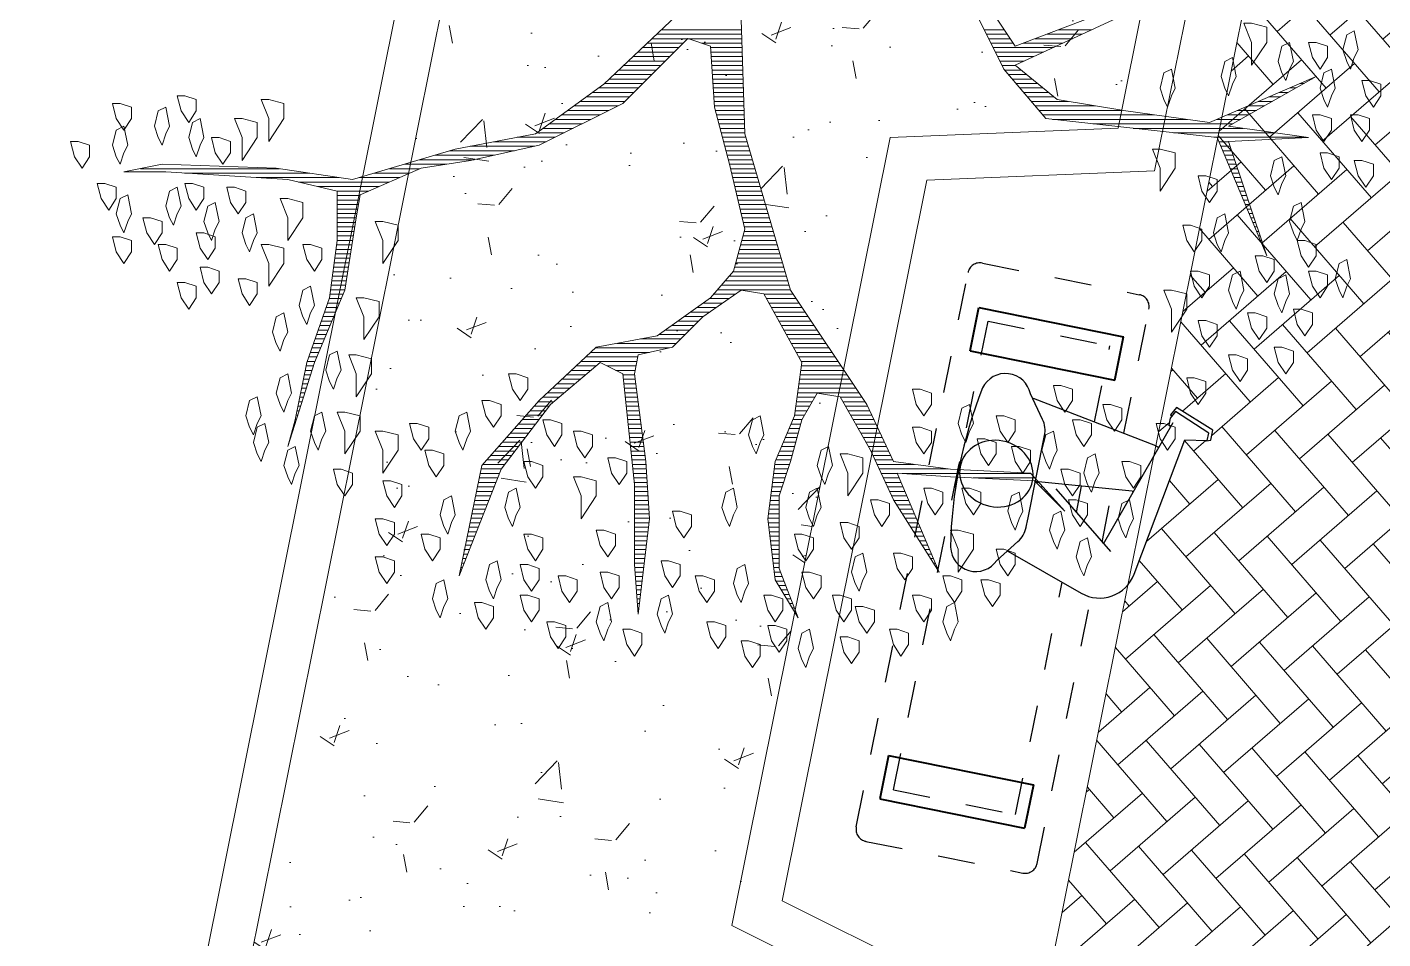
# Model space of a CAD drawing. Header units: metres. Extents: x 12093 to 20303, y 514 to 1412.
# Drawn here: x 19833.547 to 19837.219, y 732.662 to 735.131 of the extents above; entities that cross this region are included whole.
import ezdxf

# ---------------------------------------------------------------- set-up
doc = ezdxf.new("R2010")
doc.units = ezdxf.units.M
doc.linetypes.add('DASHED2', pattern=[9.525, 6.35, -3.175])
doc.layers.get('0').update_dxf_attribs({"lineweight": 13})
for name, color, linetype, lineweight in [('0-JARDI', 72, 'Continuous', 13), ('ARBOLES', 52, 'Continuous', 13), ('grass', 64, 'Continuous', 13), ('JARDINERA', 132, 'Continuous', 40), ('MANZANAS-ORIGINALES', 147, 'Continuous', 9), ('piso verma', 25, 'Continuous', 20), ('text.-piso', 35, 'Continuous', 5)]:
    doc.layers.add(name, color=color, linetype=linetype, lineweight=lineweight)
doc.layers.add('2', color=2, linetype='Continuous')
doc.layers.add('Proyecciones', color=52, linetype='DASHED2')

# ---------------------------------------------------------------- blocks, each defined once
blk = doc.blocks.new('*X6')
at = {"color": 0}
for p, q in [((17.5775, 17.92), (17.578, 17.92)), ((17.5814, 17.91), (17.584, 17.91)), ((17.5852, 17.9), (17.59, 17.9)), ((17.5891, 17.89), (17.596, 17.89)), ((17.9309, 17.89), (17.9356, 17.89)), ((17.9321, 17.9), (17.9348, 17.9)), ((17.9333, 17.91), (17.9341, 17.91)), ((17.5929, 17.88), (17.602, 17.88)), ((17.5967, 17.87), (17.608, 17.87)), ((17.6006, 17.86), (17.614, 17.86)), ((17.9273, 17.86), (17.9379, 17.86)), ((17.9285, 17.87), (17.9371, 17.87)), ((17.9297, 17.88), (17.9364, 17.88)), ((17.6044, 17.85), (17.62, 17.85)), ((17.6083, 17.84), (17.626, 17.84)), ((17.6121, 17.83), (17.6285, 17.83)), ((17.9237, 17.83), (17.9402, 17.83)), ((17.9249, 17.84), (17.9395, 17.84)), ((17.9261, 17.85), (17.9387, 17.85)), ((17.2621, 17.82), (17.2622, 17.82)), ((17.2663, 17.81), (17.2685, 17.81)), ((17.2706, 17.8), (17.2748, 17.8)), ((17.616, 17.82), (17.6298, 17.82)), ((17.6191, 17.81), (17.631, 17.81)), ((17.6191, 17.8), (17.6323, 17.8)), ((17.9201, 17.8), (17.9423, 17.8)), ((17.9213, 17.81), (17.9418, 17.81)), ((17.9225, 17.82), (17.941, 17.82)), ((18.3221, 17.8), (18.3275, 17.8)), ((18.3261, 17.81), (18.3296, 17.81)), ((18.33, 17.82), (18.3316, 17.82)), ((17.2748, 17.79), (17.2811, 17.79)), ((17.279, 17.78), (17.2874, 17.78)), ((17.2832, 17.77), (17.2937, 17.77)), ((17.6191, 17.79), (17.6335, 17.79)), ((17.6191, 17.78), (17.6348, 17.78)), ((17.6191, 17.77), (17.636, 17.77)), ((17.9165, 17.77), (17.9423, 17.77)), ((17.9177, 17.78), (17.9423, 17.78)), ((17.9189, 17.79), (17.9423, 17.79)), ((18.3104, 17.77), (18.3213, 17.77)), ((18.3143, 17.78), (18.3234, 17.78)), ((18.3182, 17.79), (18.3254, 17.79)), ((17.2875, 17.76), (17.3001, 17.76)), ((17.2917, 17.75), (17.3064, 17.75)), ((17.2959, 17.74), (17.3127, 17.74)), ((17.6191, 17.76), (17.6373, 17.76)), ((17.6191, 17.75), (17.6385, 17.75)), ((17.6191, 17.74), (17.6398, 17.74)), ((17.9129, 17.74), (17.9423, 17.74)), ((17.9141, 17.75), (17.9423, 17.75)), ((17.9153, 17.76), (17.9423, 17.76)), ((18.2986, 17.74), (18.3151, 17.74)), ((18.3025, 17.75), (18.3171, 17.75)), ((18.3064, 17.76), (18.3192, 17.76)), ((17.3002, 17.73), (17.319, 17.73)), ((17.3044, 17.72), (17.3253, 17.72)), ((17.3086, 17.71), (17.3316, 17.71)), ((17.6191, 17.73), (17.641, 17.73)), ((17.6191, 17.72), (17.6423, 17.72)), ((17.6191, 17.71), (17.6435, 17.71)), ((17.9093, 17.71), (17.9423, 17.71)), ((17.9105, 17.72), (17.9423, 17.72)), ((17.9117, 17.73), (17.9423, 17.73)), ((18.2868, 17.71), (18.3089, 17.71)), ((18.2907, 17.72), (18.3109, 17.72)), ((18.2946, 17.73), (18.313, 17.73)), ((16.9852, 17.68), (16.9856, 17.68)), ((17.3129, 17.7), (17.3379, 17.7)), ((17.3171, 17.69), (17.3443, 17.69)), ((17.3213, 17.68), (17.3506, 17.68)), ((17.6191, 17.7), (17.6445, 17.7)), ((17.6191, 17.69), (17.6431, 17.69)), ((17.6191, 17.68), (17.6418, 17.68)), ((17.9083, 17.7), (17.9423, 17.7)), ((17.909, 17.69), (17.9423, 17.69)), ((17.9097, 17.68), (17.9423, 17.68)), ((18.275, 17.68), (18.3027, 17.68)), ((18.2789, 17.69), (18.3047, 17.69)), ((18.2829, 17.7), (18.3068, 17.7)), ((16.9942, 17.67), (16.9956, 17.67)), ((17.0032, 17.66), (17.0056, 17.66)), ((17.0122, 17.65), (17.0156, 17.65)), ((17.3256, 17.67), (17.3569, 17.67)), ((17.3298, 17.66), (17.3632, 17.66)), ((17.334, 17.65), (17.368, 17.65)), ((17.619, 17.65), (17.6378, 17.65)), ((17.6191, 17.67), (17.6405, 17.67)), ((17.6191, 17.66), (17.6391, 17.66)), ((17.9103, 17.67), (17.9423, 17.67)), ((17.911, 17.66), (17.9423, 17.66)), ((17.9117, 17.65), (17.9423, 17.65)), ((18.2632, 17.65), (18.2965, 17.65)), ((18.2671, 17.66), (18.2985, 17.66)), ((18.2711, 17.67), (18.3006, 17.67)), ((17.0212, 17.64), (17.0256, 17.64)), ((17.0302, 17.63), (17.0356, 17.63)), ((17.0392, 17.62), (17.0456, 17.62)), ((17.3382, 17.64), (17.3727, 17.64)), ((17.3425, 17.63), (17.3773, 17.63)), ((17.3467, 17.62), (17.3819, 17.62)), ((17.6091, 17.62), (17.6338, 17.62)), ((17.6124, 17.63), (17.6351, 17.63)), ((17.6157, 17.64), (17.6365, 17.64)), ((17.9123, 17.64), (17.9423, 17.64)), ((17.913, 17.63), (17.9423, 17.63)), ((17.9137, 17.62), (17.9428, 17.62)), ((18.2514, 17.62), (18.2903, 17.62)), ((18.2554, 17.63), (18.2923, 17.63)), ((18.2593, 17.64), (18.2944, 17.64)), ((17.0482, 17.61), (17.1861, 17.61)), ((17.0572, 17.6), (17.3444, 17.6)), ((17.2417, 17.59), (17.3957, 17.59)), ((17.3509, 17.61), (17.3865, 17.61)), ((17.3552, 17.6), (17.3911, 17.6)), ((17.5991, 17.59), (17.6298, 17.59)), ((17.6024, 17.6), (17.6311, 17.6)), ((17.6057, 17.61), (17.6325, 17.61)), ((17.9143, 17.61), (17.9438, 17.61)), ((17.915, 17.6), (17.9448, 17.6)), ((17.9157, 17.59), (17.9459, 17.59)), ((18.2394, 17.59), (18.284, 17.59)), ((18.2436, 17.6), (18.2861, 17.6)), ((18.2475, 17.61), (18.2882, 17.61)), ((17.3167, 17.58), (17.4003, 17.58)), ((17.3657, 17.57), (17.405, 17.57)), ((17.3704, 17.56), (17.4096, 17.56)), ((17.5899, 17.56), (17.6219, 17.56)), ((17.5926, 17.57), (17.6261, 17.57)), ((17.5957, 17.58), (17.6285, 17.58)), ((17.9163, 17.58), (17.9469, 17.58)), ((17.9172, 17.57), (17.9479, 17.57)), ((17.9186, 17.56), (17.949, 17.56)), ((18.2164, 17.56), (18.2628, 17.56)), ((18.2241, 17.57), (18.2717, 17.57)), ((18.2317, 17.58), (18.2805, 17.58)), ((17.3751, 17.55), (17.4142, 17.55)), ((17.3797, 17.54), (17.4197, 17.54)), ((17.3844, 17.53), (17.4254, 17.53)), ((17.5817, 17.53), (17.6094, 17.53)), ((17.5844, 17.54), (17.6136, 17.54)), ((17.5872, 17.55), (17.6178, 17.55)), ((17.9199, 17.55), (17.95, 17.55)), ((17.9212, 17.54), (17.951, 17.54)), ((17.9225, 17.53), (17.9521, 17.53)), ((18.1935, 17.53), (18.2364, 17.53)), ((18.2011, 17.54), (18.2452, 17.54)), ((18.2088, 17.55), (18.254, 17.55)), ((18.7131, 17.53), (18.7134, 17.53)), ((17.3891, 17.52), (17.4311, 17.52)), ((17.3937, 17.51), (17.4369, 17.51)), ((17.3984, 17.5), (17.4426, 17.5)), ((17.5735, 17.5), (17.5969, 17.5)), ((17.5762, 17.51), (17.6011, 17.51)), ((17.579, 17.52), (17.6053, 17.52)), ((17.9238, 17.52), (17.9531, 17.52)), ((17.9251, 17.51), (17.9541, 17.51)), ((17.9264, 17.5), (17.9552, 17.5)), ((18.1706, 17.5), (18.2099, 17.5)), ((18.1782, 17.51), (18.2187, 17.51)), ((18.1858, 17.52), (18.2276, 17.52)), ((18.7035, 17.5), (18.7048, 17.5)), ((18.7067, 17.51), (18.7077, 17.51)), ((18.7099, 17.52), (18.7105, 17.52)), ((17.4031, 17.49), (17.4483, 17.49)), ((17.4077, 17.48), (17.454, 17.48)), ((17.4124, 17.47), (17.4597, 17.47)), ((17.5623, 17.47), (17.5849, 17.47)), ((17.568, 17.48), (17.5886, 17.48)), ((17.5708, 17.49), (17.5928, 17.49)), ((17.9277, 17.49), (17.9562, 17.49)), ((17.929, 17.48), (17.9572, 17.48)), ((17.9303, 17.47), (17.9583, 17.47)), ((18.1476, 17.47), (18.1834, 17.47)), ((18.1553, 17.48), (18.1923, 17.48)), ((18.1629, 17.49), (18.2011, 17.49)), ((18.694, 17.47), (18.6971, 17.47)), ((18.6971, 17.48), (18.6991, 17.48)), ((18.7003, 17.49), (18.7019, 17.49)), ((17.4171, 17.46), (17.4654, 17.46)), ((17.4217, 17.45), (17.4711, 17.45)), ((17.4276, 17.44), (17.4769, 17.44)), ((17.5452, 17.44), (17.5806, 17.44)), ((17.5509, 17.45), (17.582, 17.45)), ((17.5566, 17.46), (17.5834, 17.46)), ((17.9316, 17.46), (17.9593, 17.46)), ((17.9329, 17.45), (17.9604, 17.45)), ((17.9342, 17.44), (17.9614, 17.44)), ((18.1221, 17.44), (18.157, 17.44)), ((18.1323, 17.45), (18.1658, 17.45)), ((18.14, 17.46), (18.1746, 17.46)), ((18.6844, 17.44), (18.6911, 17.44)), ((18.6876, 17.45), (18.6931, 17.45)), ((18.6908, 17.46), (18.6951, 17.46)), ((17.4343, 17.43), (17.4826, 17.43)), ((17.441, 17.42), (17.5777, 17.42)), ((17.4476, 17.41), (17.5763, 17.41)), ((17.5394, 17.43), (17.5792, 17.43)), ((17.9355, 17.43), (17.9624, 17.43)), ((17.9368, 17.42), (17.9635, 17.42)), ((17.9381, 17.41), (17.9645, 17.41)), ((18.0867, 17.41), (18.1253, 17.41)), ((18.0985, 17.42), (18.136, 17.42)), ((18.1103, 17.43), (18.1467, 17.43)), ((18.6749, 17.41), (18.6851, 17.41)), ((18.6781, 17.42), (18.6871, 17.42)), ((18.6812, 17.43), (18.6891, 17.43)), ((17.4543, 17.4), (17.5749, 17.4)), ((17.461, 17.39), (17.5734, 17.39)), ((17.4676, 17.38), (17.572, 17.38)), ((17.9394, 17.4), (17.9655, 17.4)), ((17.9407, 17.39), (17.9666, 17.39)), ((17.942, 17.38), (17.9676, 17.38)), ((18.0512, 17.38), (18.0931, 17.38)), ((18.063, 17.39), (18.1038, 17.39)), ((18.0748, 17.4), (18.1146, 17.4)), ((18.6653, 17.38), (18.6791, 17.38)), ((18.6685, 17.39), (18.6811, 17.39)), ((18.6717, 17.4), (18.6831, 17.4)), ((17.4743, 17.37), (17.5706, 17.37)), ((17.481, 17.36), (17.5692, 17.36)), ((17.4876, 17.35), (17.5695, 17.35)), ((17.9367, 17.35), (18.061, 17.35)), ((17.9387, 17.36), (18.004, 17.36)), ((17.9407, 17.37), (17.984, 17.37)), ((18.0276, 17.36), (18.0717, 17.36)), ((18.0394, 17.37), (18.0824, 17.37)), ((18.6555, 17.35), (18.6727, 17.35)), ((18.659, 17.36), (18.6751, 17.36)), ((18.6621, 17.37), (18.6771, 17.37)), ((17.4943, 17.34), (17.5751, 17.34)), ((17.501, 17.33), (17.5807, 17.33)), ((17.5076, 17.32), (17.5862, 17.32)), ((17.8637, 17.32), (18.0288, 17.32)), ((17.9087, 17.33), (18.0396, 17.33)), ((17.9347, 17.34), (18.0503, 17.34)), ((18.6429, 17.32), (18.6621, 17.32)), ((18.6471, 17.33), (18.6656, 17.33)), ((18.6513, 17.34), (18.6692, 17.34)), ((17.5143, 17.31), (17.5918, 17.31)), ((17.521, 17.3), (17.5973, 17.3)), ((17.5276, 17.29), (17.6029, 17.29)), ((17.8287, 17.29), (17.887, 17.29)), ((17.8387, 17.3), (17.9283, 17.3)), ((17.8487, 17.31), (17.9816, 17.31)), ((18.6303, 17.29), (18.6515, 17.29)), ((18.6345, 17.3), (18.6551, 17.3)), ((18.6387, 17.31), (18.6586, 17.31)), ((17.5343, 17.28), (17.6084, 17.28)), ((17.541, 17.27), (17.614, 17.27)), ((17.5476, 17.26), (17.6195, 17.26)), ((17.7987, 17.26), (17.845, 17.26)), ((17.8087, 17.27), (17.859, 17.27)), ((17.8187, 17.28), (17.873, 17.28)), ((18.6176, 17.26), (18.6409, 17.26)), ((18.6218, 17.27), (18.6445, 17.27)), ((18.626, 17.28), (18.648, 17.28)), ((17.5543, 17.25), (17.6251, 17.25)), ((17.561, 17.24), (17.6307, 17.24)), ((17.5676, 17.23), (17.6362, 17.23)), ((17.7599, 17.23), (17.803, 17.23)), ((17.7741, 17.24), (17.817, 17.24)), ((17.7884, 17.25), (17.831, 17.25)), ((18.605, 17.23), (18.6303, 17.23)), ((18.6092, 17.24), (18.6339, 17.24)), ((18.6134, 17.25), (18.6374, 17.25)), ((17.5743, 17.22), (17.6418, 17.22)), ((17.581, 17.21), (17.6473, 17.21)), ((17.5876, 17.2), (17.6529, 17.2)), ((17.717, 17.2), (17.7653, 17.2)), ((17.7313, 17.21), (17.775, 17.21)), ((17.7456, 17.22), (17.789, 17.22)), ((18.5924, 17.2), (18.6215, 17.2)), ((18.5966, 17.21), (18.6233, 17.21)), ((18.6008, 17.22), (18.6268, 17.22)), ((17.5939, 17.19), (17.7568, 17.19)), ((17.5968, 17.18), (17.7482, 17.18)), ((17.5998, 17.17), (17.7396, 17.17)), ((18.5853, 17.17), (18.6175, 17.17)), ((18.5868, 17.18), (18.6189, 17.18)), ((18.5884, 17.19), (18.6202, 17.19)), ((17.6027, 17.16), (17.731, 17.16)), ((17.6056, 17.15), (17.7225, 17.15)), ((17.6085, 17.14), (17.7189, 17.14)), ((18.5805, 17.14), (18.6135, 17.14)), ((18.5821, 17.15), (18.6149, 17.15)), ((18.5837, 17.16), (18.6162, 17.16)), ((16.5321, 17.11), (16.5325, 17.11)), ((17.6115, 17.13), (17.7161, 17.13)), ((17.6144, 17.12), (17.7134, 17.12)), ((17.6173, 17.11), (17.7107, 17.11)), ((18.5758, 17.11), (18.6095, 17.11)), ((18.5774, 17.12), (18.6109, 17.12)), ((18.5789, 17.13), (18.6122, 17.13)), ((16.5355, 17.1), (16.5367, 17.1)), ((16.5388, 17.09), (16.5409, 17.09)), ((16.5421, 17.08), (16.5451, 17.08)), ((17.6203, 17.1), (17.7079, 17.1)), ((17.6232, 17.09), (17.7052, 17.09)), ((17.6261, 17.08), (17.7025, 17.08)), ((18.571, 17.08), (18.6056, 17.08)), ((18.5726, 17.09), (18.6069, 17.09)), ((18.5742, 17.1), (18.6082, 17.1)), ((16.5454, 17.07), (16.5493, 17.07)), ((16.5488, 17.06), (16.5535, 17.06)), ((16.5521, 17.05), (16.5577, 17.05)), ((17.629, 17.07), (17.6998, 17.07)), ((17.632, 17.06), (17.697, 17.06)), ((17.6349, 17.05), (17.6968, 17.05)), ((18.5663, 17.05), (18.6056, 17.05)), ((18.5679, 17.06), (18.6056, 17.06)), ((18.5695, 17.07), (18.6056, 17.07)), ((16.5554, 17.04), (16.5619, 17.04)), ((16.5588, 17.03), (16.566, 17.03)), ((16.5621, 17.02), (16.5702, 17.02)), ((16.5654, 17.01), (16.5744, 17.01)), ((17.6378, 17.04), (17.6992, 17.04)), ((17.6407, 17.03), (17.7015, 17.03)), ((17.6437, 17.02), (17.7039, 17.02)), ((17.6466, 17.01), (17.7062, 17.01)), ((18.5598, 17.01), (18.6056, 17.01)), ((18.5615, 17.02), (18.6056, 17.02)), ((18.5632, 17.03), (18.6056, 17.03)), ((18.5647, 17.04), (18.6056, 17.04)), ((16.5688, 17), (16.5786, 17)), ((16.5721, 16.99), (16.5828, 16.99)), ((16.5754, 16.98), (16.587, 16.98)), ((17.6495, 17), (17.7086, 17)), ((17.6524, 16.99), (17.7109, 16.99)), ((17.6554, 16.98), (17.7133, 16.98)), ((18.5548, 16.98), (18.6056, 16.98)), ((18.5565, 16.99), (18.6056, 16.99)), ((18.5582, 17), (18.6056, 17)), ((16.5788, 16.97), (16.5912, 16.97)), ((16.5821, 16.96), (16.5954, 16.96)), ((16.5854, 16.95), (16.5996, 16.95)), ((17.6583, 16.97), (17.7156, 16.97)), ((17.6612, 16.96), (17.718, 16.96)), ((17.6642, 16.95), (17.7204, 16.95)), ((18.4896, 16.95), (18.6918, 16.95)), ((18.5125, 16.96), (18.6485, 16.96)), ((18.5353, 16.97), (18.6056, 16.97)), ((16.5888, 16.94), (16.6038, 16.94)), ((16.5921, 16.93), (16.608, 16.93)), ((16.5954, 16.92), (16.6122, 16.92)), ((17.6671, 16.94), (17.7227, 16.94)), ((17.67, 16.93), (17.7251, 16.93)), ((17.6729, 16.92), (17.7274, 16.92)), ((18.4211, 16.92), (18.4892, 16.92)), ((18.4439, 16.93), (18.523, 16.93)), ((18.4668, 16.94), (18.5567, 16.94)), ((18.6009, 16.94), (18.7864, 16.94)), ((18.6675, 16.93), (18.9464, 16.93)), ((18.7342, 16.92), (19.0449, 16.92)), ((16.5988, 16.91), (16.6164, 16.91)), ((16.6021, 16.9), (16.6206, 16.9)), ((16.6054, 16.89), (16.6248, 16.89)), ((17.6759, 16.91), (17.7298, 16.91)), ((17.6788, 16.9), (17.7324, 16.9)), ((17.6817, 16.89), (17.7351, 16.89)), ((18.2545, 16.89), (18.388, 16.89)), ((18.2995, 16.9), (18.4217, 16.9)), ((18.3608, 16.91), (18.4555, 16.91)), ((16.6088, 16.88), (16.629, 16.88)), ((16.6121, 16.87), (16.6331, 16.87)), ((16.6154, 16.86), (16.6373, 16.86)), ((17.6846, 16.88), (17.7378, 16.88)), ((17.6876, 16.87), (17.7404, 16.87)), ((17.6905, 16.86), (17.7431, 16.86)), ((18.1392, 16.86), (18.2561, 16.86)), ((18.1645, 16.87), (18.3086, 16.87)), ((18.2095, 16.88), (18.3542, 16.88)), ((16.443, 16.85), (16.6488, 16.85)), ((16.513, 16.84), (16.7388, 16.84)), ((16.583, 16.83), (16.8288, 16.83)), ((17.6934, 16.85), (17.7458, 16.85)), ((17.6957, 16.84), (17.7484, 16.84)), ((17.6961, 16.83), (17.7511, 16.83)), ((18.0792, 16.83), (18.1463, 16.83)), ((18.0992, 16.84), (18.1601, 16.84)), ((18.1192, 16.85), (18.2036, 16.85)), ((16.5708, 16.8), (16.6189, 16.8)), ((16.5885, 16.81), (16.6422, 16.81)), ((16.6062, 16.82), (16.9188, 16.82)), ((16.7083, 16.81), (17.0088, 16.81)), ((16.7816, 16.8), (17.0309, 16.8)), ((17.6964, 16.82), (17.7538, 16.82)), ((17.6967, 16.81), (17.7564, 16.81)), ((17.6971, 16.8), (17.7591, 16.8)), ((18.0192, 16.8), (18.1047, 16.8)), ((18.0392, 16.81), (18.1186, 16.81)), ((18.0592, 16.82), (18.1324, 16.82)), ((16.5178, 16.77), (16.5489, 16.77)), ((16.5355, 16.78), (16.5722, 16.78)), ((16.5531, 16.79), (16.5956, 16.79)), ((16.8532, 16.79), (17.0394, 16.79)), ((16.9132, 16.78), (17.0478, 16.78)), ((16.9732, 16.77), (17.0563, 16.77)), ((17.6974, 16.79), (17.7618, 16.79)), ((17.6977, 16.78), (17.7639, 16.78)), ((17.6981, 16.77), (17.7645, 16.77)), ((17.9635, 16.77), (18.0632, 16.77)), ((17.9792, 16.78), (18.0771, 16.78)), ((17.9992, 16.79), (18.0909, 16.79)), ((16.4647, 16.74), (16.4789, 16.74)), ((16.4824, 16.75), (16.5022, 16.75)), ((16.5001, 16.76), (16.5256, 16.76)), ((17.0054, 16.76), (17.0647, 16.76)), ((17.0177, 16.75), (17.0732, 16.75)), ((17.0299, 16.74), (17.0817, 16.74)), ((17.6984, 16.76), (17.7651, 16.76)), ((17.6987, 16.75), (17.7657, 16.75)), ((17.6991, 16.74), (17.7664, 16.74)), ((17.9335, 16.74), (18.0217, 16.74)), ((17.9435, 16.75), (18.0355, 16.75)), ((17.9535, 16.76), (18.0494, 16.76)), ((16.4293, 16.72), (16.4322, 16.72)), ((16.447, 16.73), (16.4556, 16.73)), ((17.0421, 16.73), (17.0901, 16.73)), ((17.0543, 16.72), (17.0986, 16.72)), ((17.0665, 16.71), (17.1071, 16.71)), ((17.6994, 16.73), (17.767, 16.73)), ((17.6997, 16.72), (17.7676, 16.72)), ((17.7001, 16.71), (17.7682, 16.71)), ((17.9035, 16.71), (17.9873, 16.71)), ((17.9135, 16.72), (17.9979, 16.72)), ((17.9235, 16.73), (18.0084, 16.73)), ((17.0719, 16.68), (17.1263, 16.68)), ((17.0788, 16.7), (17.1155, 16.7)), ((17.091, 16.69), (17.1213, 16.69)), ((17.7004, 16.7), (17.7689, 16.7)), ((17.7007, 16.69), (17.7695, 16.69)), ((17.7011, 16.68), (17.7701, 16.68)), ((17.8735, 16.68), (17.9556, 16.68)), ((17.8835, 16.69), (17.9662, 16.69)), ((17.8935, 16.7), (17.9768, 16.7)), ((17.0073, 16.65), (17.1413, 16.65)), ((17.0288, 16.66), (17.1363, 16.66)), ((17.0504, 16.67), (17.1313, 16.67)), ((17.7014, 16.67), (17.7707, 16.67)), ((17.7017, 16.66), (17.7714, 16.66)), ((17.7021, 16.65), (17.772, 16.65)), ((17.8435, 16.65), (17.924, 16.65)), ((17.8535, 16.66), (17.9345, 16.66)), ((17.8635, 16.67), (17.9451, 16.67)), ((16.9427, 16.62), (17.0214, 16.62)), ((16.9642, 16.63), (17.0477, 16.63)), ((16.9858, 16.64), (17.0741, 16.64)), ((17.0964, 16.64), (17.1463, 16.64)), ((17.1031, 16.63), (17.1513, 16.63)), ((17.1097, 16.62), (17.1563, 16.62)), ((17.7024, 16.64), (17.7924, 16.64)), ((17.7027, 16.63), (17.8224, 16.63)), ((17.7031, 16.62), (17.8923, 16.62)), ((17.8235, 16.63), (17.9029, 16.63)), ((17.8335, 16.64), (17.9134, 16.64)), ((16.9211, 16.61), (16.995, 16.61)), ((17.1164, 16.61), (17.1613, 16.61)), ((17.7034, 16.61), (17.8818, 16.61))]:
    blk.add_line(p, q, dxfattribs=at)
blk = doc.blocks.new('ARBUSTO6')
at = {"layer": 'ARBOLES'}
for points in [[(-0.2769, 1.4579), (-0.3024, 1.4664), (-0.3024, 1.492), (-0.2854, 1.5175), (-0.2684, 1.492), (-0.2599, 1.4579)], [(-0.1919, 1.5005), (-0.2004, 1.4834), (-0.1919, 1.4409), (-0.1748, 1.4494), (-0.1663, 1.4834), (-0.1748, 1.509), (-0.1833, 1.526)], [(-0.0558, 1.4664), (-0.0813, 1.4749), (-0.0813, 1.5005), (-0.0643, 1.526), (-0.0473, 1.5005), (-0.0388, 1.4664)], [(-0.3874, 1.4409), (-0.413, 1.4494), (-0.413, 1.4749), (-0.3959, 1.5005), (-0.3789, 1.4749), (-0.3704, 1.4409)], [(-0.1153, 1.4324), (-0.1408, 1.4409), (-0.1408, 1.4664), (-0.1238, 1.492), (-0.1068, 1.4664), (-0.0983, 1.4324)], [(0.0207, 1.4239), (-0.0048, 1.4324), (-0.0048, 1.4579), (0.0122, 1.4834), (0.0293, 1.4579), (0.0378, 1.4239)], [(0.2078, 1.4409), (0.1823, 1.4494), (0.1823, 1.4749), (0.1993, 1.5005), (0.2163, 1.4749), (0.2248, 1.4409)], [(0.3779, 1.4239), (0.3524, 1.4324), (0.3524, 1.4579), (0.3694, 1.4834), (0.3864, 1.4579), (0.3949, 1.4239)], [(-0.515, 1.4409), (-0.5235, 1.4239), (-0.515, 1.3814), (-0.498, 1.3899), (-0.4895, 1.4239), (-0.498, 1.4494), (-0.5065, 1.4664)], [(0.2589, 1.4409), (0.2504, 1.4239), (0.2589, 1.3814), (0.2759, 1.3899), (0.2844, 1.4239), (0.2759, 1.4494), (0.2674, 1.4664)], [(-0.4385, 1.3644), (-0.464, 1.3729), (-0.464, 1.3984), (-0.447, 1.4239), (-0.43, 1.3984), (-0.4215, 1.3644)], [(-0.3109, 1.3899), (-0.3364, 1.3984), (-0.3364, 1.4239), (-0.3194, 1.4494), (-0.3024, 1.4239), (-0.2939, 1.3899)], [(-0.2599, 1.3644), (-0.2854, 1.3729), (-0.2854, 1.3984), (-0.2684, 1.4239), (-0.2514, 1.3984), (-0.2429, 1.3644)], [(-0.1068, 1.3644), (-0.1323, 1.3729), (-0.1323, 1.3984), (-0.1153, 1.4239), (-0.0983, 1.3984), (-0.0898, 1.3644)], [(0.1228, 1.4239), (0.1143, 1.4069), (0.1228, 1.3644), (0.1398, 1.3729), (0.1483, 1.4069), (0.1398, 1.4324), (0.1313, 1.4494)], [(0.4374, 1.3644), (0.4119, 1.3729), (0.4119, 1.3984), (0.4289, 1.4239), (0.4459, 1.3984), (0.4544, 1.3644)], [(0.5395, 1.3814), (0.514, 1.3899), (0.514, 1.4154), (0.531, 1.4409), (0.548, 1.4154), (0.5565, 1.3814)], [(0.6245, 1.3899), (0.616, 1.3729), (0.6245, 1.3304), (0.6415, 1.3389), (0.65, 1.3729), (0.6415, 1.3984), (0.633, 1.4154)], [(-0.5915, 1.3304), (-0.617, 1.3389), (-0.617, 1.3644), (-0.6, 1.3899), (-0.583, 1.3644), (-0.5745, 1.3304)], [(-0.5065, 1.3219), (-0.532, 1.3304), (-0.532, 1.3559), (-0.515, 1.3814), (-0.498, 1.3559), (-0.4895, 1.3219)], [(-0.1919, 1.3134), (-0.2174, 1.3219), (-0.2174, 1.3474), (-0.2004, 1.3729), (-0.1833, 1.3474), (-0.1748, 1.3134)], [(-0.0473, 1.3559), (-0.0558, 1.3389), (-0.0473, 1.2964), (-0.0303, 1.3049), (-0.0218, 1.3389), (-0.0303, 1.3644), (-0.0388, 1.3814)], [(0.0463, 1.3219), (0.0207, 1.3304), (0.0207, 1.3559), (0.0378, 1.3814), (0.0548, 1.3559), (0.0633, 1.3219)], [(0.2589, 1.3134), (0.2333, 1.3219), (0.2333, 1.3474), (0.2504, 1.3729), (0.2674, 1.3474), (0.2759, 1.3134)], [(0.3524, 1.3219), (0.3269, 1.3304), (0.3269, 1.3559), (0.3439, 1.3814), (0.3609, 1.3559), (0.3694, 1.3219)], [(0.5055, 1.3474), (0.497, 1.3304), (0.5055, 1.2879), (0.5225, 1.2964), (0.531, 1.3304), (0.5225, 1.3559), (0.514, 1.3729)], [(-0.3109, 1.3304), (-0.3194, 1.3134), (-0.3109, 1.2708), (-0.2939, 1.2793), (-0.2854, 1.3134), (-0.2939, 1.3389), (-0.3024, 1.3559)], [(0.1228, 1.2879), (0.0973, 1.2964), (0.0973, 1.3219), (0.1143, 1.3474), (0.1313, 1.3219), (0.1398, 1.2879)], [(0.4374, 1.2964), (0.4119, 1.3049), (0.4119, 1.3304), (0.4289, 1.3559), (0.4459, 1.3304), (0.4544, 1.2964)], [(0.7606, 1.2793), (0.7351, 1.2879), (0.7351, 1.3134), (0.7521, 1.3389), (0.7691, 1.3134), (0.7776, 1.2793)], [(-0.8126, 1.2964), (-0.8211, 1.2793), (-0.8126, 1.2368), (-0.7956, 1.2453), (-0.7871, 1.2793), (-0.7956, 1.3049), (-0.8041, 1.3219)], [(-0.6256, 1.2623), (-0.6511, 1.2708), (-0.6511, 1.2964), (-0.6341, 1.3219), (-0.617, 1.2964), (-0.6085, 1.2623)], [(-0.5235, 1.2198), (-0.5575, 1.2283), (-0.5575, 1.2623), (-0.5235, 1.3134), (-0.5235, 1.2623), (-0.5065, 1.2198)], [(-0.3959, 1.2708), (-0.4215, 1.2793), (-0.4215, 1.3049), (-0.4044, 1.3304), (-0.3874, 1.3049), (-0.3789, 1.2708)], [(-0.1748, 1.2283), (-0.2004, 1.2368), (-0.2004, 1.2623), (-0.1833, 1.2879), (-0.1663, 1.2623), (-0.1578, 1.2283)], [(0.2674, 1.2198), (0.2418, 1.2283), (0.2418, 1.2538), (0.2589, 1.2793), (0.2759, 1.2538), (0.2844, 1.2198)], [(0.4289, 1.2283), (0.4034, 1.2368), (0.4034, 1.2623), (0.4204, 1.2879), (0.4374, 1.2623), (0.4459, 1.2283)], [(0.6585, 1.2283), (0.633, 1.2368), (0.633, 1.2623), (0.65, 1.2879), (0.667, 1.2623), (0.6755, 1.2283)], [(-0.7531, 1.2368), (-0.7616, 1.2198), (-0.7531, 1.1773), (-0.7361, 1.1858), (-0.7276, 1.2198), (-0.7361, 1.2453), (-0.7446, 1.2623)], [(-0.2769, 1.2028), (-0.3024, 1.2113), (-0.3024, 1.2368), (-0.2854, 1.2623), (-0.2684, 1.2368), (-0.2599, 1.2028)], [(0.7606, 1.1943), (0.7351, 1.2028), (0.7351, 1.2283), (0.7521, 1.2538), (0.7691, 1.2283), (0.7776, 1.1943)], [(-0.9062, 1.2113), (-0.9147, 1.1943), (-0.9062, 1.1518), (-0.8892, 1.1603), (-0.8807, 1.1943), (-0.8892, 1.2198), (-0.8977, 1.2368)], [(-0.7871, 1.1518), (-0.8126, 1.1603), (-0.8126, 1.1858), (-0.7956, 1.2113), (-0.7786, 1.1858), (-0.7701, 1.1518)], [(-0.6596, 1.1943), (-0.6681, 1.1773), (-0.6596, 1.1348), (-0.6426, 1.1433), (-0.6341, 1.1773), (-0.6426, 1.2028), (-0.6511, 1.2198)], [(-0.3449, 1.1518), (-0.3704, 1.1603), (-0.3704, 1.1858), (-0.3534, 1.2113), (-0.3364, 1.1858), (-0.3279, 1.1518)], [(-0.2089, 1.1858), (-0.2174, 1.1688), (-0.2089, 1.1263), (-0.1919, 1.1348), (-0.1833, 1.1688), (-0.1919, 1.1943), (-0.2004, 1.2113)], [(-0.0218, 1.1858), (-0.0303, 1.1688), (-0.0218, 1.1263), (-0.0048, 1.1348), (0.0037, 1.1688), (-0.0048, 1.1943), (-0.0133, 1.2113)], [(0.0973, 1.1773), (0.0718, 1.1858), (0.0718, 1.2113), (0.0888, 1.2368), (0.1058, 1.2113), (0.1143, 1.1773)], [(0.463, 1.1858), (0.4544, 1.1688), (0.463, 1.1263), (0.48, 1.1348), (0.4885, 1.1688), (0.48, 1.1943), (0.4715, 1.2113)], [(0.6075, 1.2028), (0.599, 1.1858), (0.6075, 1.1433), (0.6245, 1.1518), (0.633, 1.1858), (0.6245, 1.2113), (0.616, 1.2283)], [(-0.549, 1.1263), (-0.5745, 1.1348), (-0.5745, 1.1603), (-0.5575, 1.1858), (-0.5405, 1.1603), (-0.532, 1.1263)], [(-0.464, 1.1263), (-0.4895, 1.1348), (-0.4895, 1.1603), (-0.4725, 1.1858), (-0.4555, 1.1603), (-0.447, 1.1263)], [(0.3184, 1.1008), (0.2844, 1.1093), (0.2844, 1.1433), (0.3184, 1.1943), (0.3184, 1.1433), (0.3354, 1.1008)], [(0.7436, 1.1093), (0.7181, 1.1178), (0.7181, 1.1433), (0.7351, 1.1688), (0.7521, 1.1433), (0.7606, 1.1093)], [(-0.9062, 1.0667), (-0.9317, 1.0753), (-0.9317, 1.1008), (-0.9147, 1.1263), (-0.8977, 1.1008), (-0.8892, 1.0667)], [(-0.8296, 1.1093), (-0.8381, 1.0923), (-0.8296, 1.0497), (-0.8126, 1.0582), (-0.8041, 1.0923), (-0.8126, 1.1178), (-0.8211, 1.1348)], [(-0.7701, 1.0838), (-0.7956, 1.0923), (-0.7956, 1.1178), (-0.7786, 1.1433), (-0.7616, 1.1178), (-0.7531, 1.0838)], [(-0.2769, 1.0497), (-0.3109, 1.0582), (-0.3109, 1.0923), (-0.2769, 1.1433), (-0.2769, 1.0923), (-0.2599, 1.0497)], [(0.4289, 1.0667), (0.4034, 1.0753), (0.4034, 1.1008), (0.4204, 1.1263), (0.4374, 1.1008), (0.4459, 1.0667)], [(0.8541, 1.0838), (0.8286, 1.0923), (0.8286, 1.1178), (0.8456, 1.1433), (0.8626, 1.1178), (0.8711, 1.0838)], [(-0.6596, 1.0327), (-0.6851, 1.0412), (-0.6851, 1.0667), (-0.6681, 1.0923), (-0.6511, 1.0667), (-0.6426, 1.0327)], [(-0.2344, 1.0923), (-0.2429, 1.0753), (-0.2344, 1.0327), (-0.2174, 1.0412), (-0.2089, 1.0753), (-0.2174, 1.1008), (-0.2259, 1.1178)], [(0.2418, 1.0582), (0.2163, 1.0667), (0.2163, 1.0923), (0.2333, 1.1178), (0.2504, 1.0923), (0.2589, 1.0582)], [(0.65, 1.0412), (0.6245, 1.0497), (0.6245, 1.0753), (0.6415, 1.1008), (0.6585, 1.0753), (0.667, 1.0412)], [(0.7606, 0.9987), (0.7266, 1.0072), (0.7266, 1.0412), (0.7606, 1.0923), (0.7606, 1.0412), (0.7776, 0.9987)], [(0.9562, 1.0923), (0.9477, 1.0753), (0.9562, 1.0327), (0.9732, 1.0412), (0.9817, 1.0753), (0.9732, 1.1008), (0.9647, 1.1178)], [(-0.7361, 1.0582), (-0.7446, 1.0412), (-0.7361, 0.9987), (-0.7191, 1.0072), (-0.7106, 1.0412), (-0.7191, 1.0667), (-0.7276, 1.0838)], [(-0.583, 1.0157), (-0.6085, 1.0242), (-0.6085, 1.0497), (-0.5915, 1.0753), (-0.5745, 1.0497), (-0.566, 1.0157)], [(1.0242, 1.0412), (1.0157, 1.0242), (1.0242, 0.9817), (1.0412, 0.9902), (1.0497, 1.0242), (1.0412, 1.0497), (1.0327, 1.0667)], [(-0.9827, 0.9817), (-1.0082, 0.9902), (-1.0082, 1.0157), (-0.9912, 1.0412), (-0.9742, 1.0157), (-0.9657, 0.9817)], [(-0.7956, 0.9732), (-0.8211, 0.9817), (-0.8211, 1.0072), (-0.8041, 1.0327), (-0.7871, 1.0072), (-0.7786, 0.9732)], [(-0.4385, 0.9902), (-0.464, 0.9987), (-0.464, 1.0242), (-0.447, 1.0497), (-0.43, 1.0242), (-0.4215, 0.9902)], [(-0.0813, 1.0242), (-0.0898, 1.0072), (-0.0813, 0.9647), (-0.0643, 0.9732), (-0.0558, 1.0072), (-0.0643, 1.0327), (-0.0728, 1.0497)], [(0.3184, 0.9987), (0.2929, 1.0072), (0.2929, 1.0327), (0.3099, 1.0582), (0.3269, 1.0327), (0.3354, 0.9987)], [(0.3864, 0.9732), (0.3609, 0.9817), (0.3609, 1.0072), (0.3779, 1.0327), (0.3949, 1.0072), (0.4034, 0.9732)], [(0.5735, 1.0157), (0.565, 0.9987), (0.5735, 0.9562), (0.5905, 0.9647), (0.599, 0.9987), (0.5905, 1.0242), (0.582, 1.0412)], [(0.6841, 0.9817), (0.6585, 0.9902), (0.6585, 1.0157), (0.6755, 1.0412), (0.6926, 1.0157), (0.7011, 0.9817)], [(0.8456, 0.9562), (0.8116, 0.9647), (0.8116, 0.9987), (0.8456, 1.0497), (0.8456, 0.9987), (0.8626, 0.9562)], [(0.8967, 1.0157), (0.8881, 0.9987), (0.8967, 0.9562), (0.9137, 0.9647), (0.9222, 0.9987), (0.9137, 1.0242), (0.9052, 1.0412)], [(-0.6256, 0.9647), (-0.6511, 0.9732), (-0.6511, 0.9987), (-0.6341, 1.0242), (-0.617, 0.9987), (-0.6085, 0.9647)], [(-0.549, 0.9987), (-0.5575, 0.9817), (-0.549, 0.9392), (-0.532, 0.9477), (-0.5235, 0.9817), (-0.532, 1.0072), (-0.5405, 1.0242)], [(1.0412, 0.9817), (1.0327, 0.9647), (1.0412, 0.9222), (1.0582, 0.9307), (1.0667, 0.9647), (1.0582, 0.9902), (1.0497, 1.0072)], [(-0.8637, 0.9392), (-0.8892, 0.9477), (-0.8892, 0.9732), (-0.8722, 0.9987), (-0.8552, 0.9732), (-0.8467, 0.9392)], [(0.5225, 0.9307), (0.497, 0.9392), (0.497, 0.9647), (0.514, 0.9902), (0.531, 0.9647), (0.5395, 0.9307)], [(-1.0507, 0.8797), (-1.0763, 0.8882), (-1.0763, 0.9137), (-1.0593, 0.9392), (-1.0422, 0.9137), (-1.0337, 0.8797)], [(-0.7531, 0.8967), (-0.7786, 0.9052), (-0.7786, 0.9307), (-0.7616, 0.9562), (-0.7446, 0.9307), (-0.7361, 0.8967)], [(-0.4385, 0.9052), (-0.464, 0.9137), (-0.464, 0.9392), (-0.447, 0.9647), (-0.43, 0.9392), (-0.4215, 0.9052)], [(0.9732, 0.9307), (0.9647, 0.9137), (0.9732, 0.8712), (0.9902, 0.8797), (0.9987, 0.9137), (0.9902, 0.9392), (0.9817, 0.9562)], [(0.463, 0.8712), (0.4374, 0.8797), (0.4374, 0.9052), (0.4544, 0.9307), (0.4715, 0.9052), (0.48, 0.8712)], [(0.8201, 0.8286), (0.7861, 0.8371), (0.7861, 0.8712), (0.8201, 0.9222), (0.8201, 0.8712), (0.8371, 0.8286)], [(-1.1443, 0.8286), (-1.1698, 0.8371), (-1.1698, 0.8626), (-1.1528, 0.8882), (-1.1358, 0.8626), (-1.1273, 0.8286)], [(0.8626, 0.8797), (0.8541, 0.8626), (0.8626, 0.8201), (0.8796, 0.8286), (0.8881, 0.8626), (0.8796, 0.8882), (0.8711, 0.9052)], [(-1.2463, 0.8116), (-1.2718, 0.8201), (-1.2718, 0.8456), (-1.2548, 0.8712), (-1.2378, 0.8456), (-1.2293, 0.8116)], [(0.9817, 0.7946), (0.9732, 0.7776), (0.9817, 0.7351), (0.9987, 0.7436), (1.0072, 0.7776), (0.9987, 0.8031), (0.9902, 0.8201)], [(-1.1868, 0.7351), (-1.2123, 0.7436), (-1.2123, 0.7691), (-1.1953, 0.7946), (-1.1783, 0.7691), (-1.1698, 0.7351)], [(-1.0763, 0.7521), (-1.1018, 0.7606), (-1.1018, 0.7861), (-1.0848, 0.8116), (-1.0678, 0.7861), (-1.0593, 0.7521)], [(0.8031, 0.7011), (0.7691, 0.7096), (0.7691, 0.7436), (0.8031, 0.7946), (0.8031, 0.7436), (0.8201, 0.7011)], [(-1.2889, 0.7266), (-1.3144, 0.7351), (-1.3144, 0.7606), (-1.2974, 0.7861), (-1.2804, 0.7606), (-1.2718, 0.7266)], [(-0.9997, 0.6841), (-1.0337, 0.6926), (-1.0337, 0.7266), (-0.9997, 0.7776), (-0.9997, 0.7266), (-0.9827, 0.6841)], [(0.9222, 0.7351), (0.9137, 0.7181), (0.9222, 0.6756), (0.9392, 0.6841), (0.9477, 0.7181), (0.9392, 0.7436), (0.9307, 0.7606)], [(-1.2548, 0.7096), (-1.2633, 0.6926), (-1.2548, 0.65), (-1.2378, 0.6586), (-1.2293, 0.6926), (-1.2378, 0.7181), (-1.2463, 0.7351)], [(-1.1528, 0.7011), (-1.1613, 0.6841), (-1.1528, 0.6415), (-1.1358, 0.65), (-1.1273, 0.6841), (-1.1358, 0.7096), (-1.1443, 0.7266)], [(1.2028, 0.6671), (1.1773, 0.6756), (1.1773, 0.7011), (1.1943, 0.7266), (1.2113, 0.7011), (1.2198, 0.6671)], [(-1.3909, 0.6756), (-1.3994, 0.6586), (-1.3909, 0.616), (-1.3739, 0.6245), (-1.3654, 0.6586), (-1.3739, 0.6841), (-1.3824, 0.7011)], [(-1.3229, 0.6415), (-1.3484, 0.65), (-1.3484, 0.6756), (-1.3314, 0.7011), (-1.3144, 0.6756), (-1.3059, 0.6415)], [(-1.0593, 0.6415), (-1.0848, 0.65), (-1.0848, 0.6756), (-1.0678, 0.7011), (-1.0507, 0.6756), (-1.0422, 0.6415)], [(1.0667, 0.6586), (1.0412, 0.6671), (1.0412, 0.6926), (1.0582, 0.7181), (1.0752, 0.6926), (1.0837, 0.6586)], [(-1.2038, 0.6075), (-1.2293, 0.616), (-1.2293, 0.6415), (-1.2123, 0.6671), (-1.1953, 0.6415), (-1.1868, 0.6075)], [(1.0157, 0.582), (0.9817, 0.5905), (0.9817, 0.6245), (1.0157, 0.6756), (1.0157, 0.6245), (1.0327, 0.582)], [(1.1518, 0.633), (1.1263, 0.6415), (1.1263, 0.6671), (1.1433, 0.6926), (1.1603, 0.6671), (1.1688, 0.633)], [(0.9222, 0.582), (0.8967, 0.5905), (0.8967, 0.616), (0.9137, 0.6415), (0.9307, 0.616), (0.9392, 0.582)], [(1.2453, 0.582), (1.2198, 0.5905), (1.2198, 0.616), (1.2368, 0.6415), (1.2538, 0.616), (1.2623, 0.582)], [(-1.2974, 0.5735), (-1.3229, 0.582), (-1.3229, 0.6075), (-1.3059, 0.633), (-1.2889, 0.6075), (-1.2804, 0.5735)], [(0.7606, 0.531), (0.7266, 0.5395), (0.7266, 0.5735), (0.7606, 0.6245), (0.7606, 0.5735), (0.7776, 0.531)], [(1.1603, 0.5565), (1.1348, 0.565), (1.1348, 0.5905), (1.1518, 0.616), (1.1688, 0.5905), (1.1773, 0.5565)], [(1.3474, 0.565), (1.3218, 0.5735), (1.3218, 0.599), (1.3389, 0.6245), (1.3559, 0.599), (1.3644, 0.565)], [(-1.1188, 0.5735), (-1.1273, 0.5565), (-1.1188, 0.514), (-1.1018, 0.5225), (-1.0933, 0.5565), (-1.1018, 0.582), (-1.1103, 0.599)], [(-1.0422, 0.5395), (-1.0678, 0.548), (-1.0678, 0.5735), (-1.0507, 0.599), (-1.0337, 0.5735), (-1.0252, 0.5395)], [(1.0497, 0.5735), (1.0412, 0.5565), (1.0497, 0.514), (1.0667, 0.5225), (1.0752, 0.5565), (1.0667, 0.582), (1.0582, 0.599)], [(1.2793, 0.5225), (1.2538, 0.531), (1.2538, 0.5565), (1.2708, 0.582), (1.2878, 0.5565), (1.2963, 0.5225)], [(-1.2889, 0.548), (-1.2974, 0.531), (-1.2889, 0.4885), (-1.2718, 0.497), (-1.2633, 0.531), (-1.2718, 0.5565), (-1.2804, 0.5735)], [(0.9732, 0.48), (0.9392, 0.4885), (0.9392, 0.5225), (0.9732, 0.5735), (0.9732, 0.5225), (0.9902, 0.48)], [(1.1348, 0.548), (1.1263, 0.531), (1.1348, 0.4885), (1.1518, 0.497), (1.1603, 0.531), (1.1518, 0.5565), (1.1433, 0.5735)], [(1.3304, 0.531), (1.3218, 0.514), (1.3304, 0.4715), (1.3474, 0.48), (1.3559, 0.514), (1.3474, 0.5395), (1.3389, 0.5565)], [(1.2198, 0.514), (1.2113, 0.497), (1.2198, 0.4545), (1.2368, 0.463), (1.2453, 0.497), (1.2368, 0.5225), (1.2283, 0.5395)], [(-1.0763, 0.4289), (-1.1018, 0.4374), (-1.1018, 0.463), (-1.0848, 0.4885), (-1.0678, 0.463), (-1.0593, 0.4289)], [(1.0922, 0.4545), (1.0667, 0.463), (1.0667, 0.4885), (1.0837, 0.514), (1.1007, 0.4885), (1.1092, 0.4545)], [(1.1858, 0.4459), (1.1603, 0.4545), (1.1603, 0.48), (1.1773, 0.5055), (1.1943, 0.48), (1.2028, 0.4459)], [(1.3814, 0.4459), (1.3559, 0.4545), (1.3559, 0.48), (1.3729, 0.5055), (1.3899, 0.48), (1.3984, 0.4459)], [(-1.4249, 0.3949), (-1.4504, 0.4034), (-1.4504, 0.4289), (-1.4334, 0.4545), (-1.4164, 0.4289), (-1.4079, 0.3949)], [(-1.2463, 0.4459), (-1.2548, 0.4289), (-1.2463, 0.3864), (-1.2293, 0.3949), (-1.2208, 0.4289), (-1.2293, 0.4545), (-1.2378, 0.4715)], [(-0.9742, 0.3694), (-1.0082, 0.3779), (-1.0082, 0.4119), (-0.9742, 0.463), (-0.9742, 0.4119), (-0.9572, 0.3694)], [(-1.3484, 0.3779), (-1.3739, 0.3864), (-1.3739, 0.4119), (-1.3569, 0.4374), (-1.3399, 0.4119), (-1.3314, 0.3779)], [(1.0752, 0.3014), (1.0412, 0.3099), (1.0412, 0.3439), (1.0752, 0.3949), (1.0752, 0.3439), (1.0922, 0.3014)], [(1.1263, 0.3439), (1.1007, 0.3524), (1.1007, 0.3779), (1.1178, 0.4034), (1.1348, 0.3779), (1.1433, 0.3439)], [(1.3389, 0.3779), (1.3304, 0.3609), (1.3389, 0.3184), (1.3559, 0.3269), (1.3644, 0.3609), (1.3559, 0.3864), (1.3474, 0.4034)], [(1.4409, 0.3524), (1.4154, 0.3609), (1.4154, 0.3864), (1.4324, 0.4119), (1.4494, 0.3864), (1.4579, 0.3524)], [(1.1688, 0.3609), (1.1603, 0.3439), (1.1688, 0.3014), (1.1858, 0.3099), (1.1943, 0.3439), (1.1858, 0.3694), (1.1773, 0.3864)], [(-1.4164, 0.2929), (-1.4419, 0.3014), (-1.4419, 0.3269), (-1.4249, 0.3524), (-1.4079, 0.3269), (-1.3994, 0.2929)], [(-1.3314, 0.2929), (-1.3569, 0.3014), (-1.3569, 0.3269), (-1.3399, 0.3524), (-1.3229, 0.3269), (-1.3144, 0.2929)], [(1.0157, 0.2589), (0.9817, 0.2674), (0.9817, 0.3014), (1.0157, 0.3524), (1.0157, 0.3014), (1.0327, 0.2589)], [(1.2453, 0.3354), (1.2368, 0.3184), (1.2453, 0.2759), (1.2623, 0.2844), (1.2708, 0.3184), (1.2623, 0.3439), (1.2538, 0.3609)], [(1.2028, 0.2504), (1.1773, 0.2589), (1.1773, 0.2844), (1.1943, 0.3099), (1.2113, 0.2844), (1.2198, 0.2504)], [(1.3474, 0.2674), (1.3218, 0.2759), (1.3218, 0.3014), (1.3389, 0.3269), (1.3559, 0.3014), (1.3644, 0.2674)], [(-1.4419, 0.2163), (-1.4674, 0.2248), (-1.4674, 0.2504), (-1.4504, 0.2759), (-1.4334, 0.2504), (-1.4249, 0.2163)], [(-1.3569, 0.2504), (-1.3654, 0.2333), (-1.3569, 0.1908), (-1.3399, 0.1993), (-1.3314, 0.2333), (-1.3399, 0.2589), (-1.3484, 0.2759)], [(-0.9997, 0.2504), (-1.0082, 0.2333), (-0.9997, 0.1908), (-0.9827, 0.1993), (-0.9742, 0.2333), (-0.9827, 0.2589), (-0.9912, 0.2759)], [(-1.1358, 0.2248), (-1.1443, 0.2078), (-1.1358, 0.1653), (-1.1188, 0.1738), (-1.1103, 0.2078), (-1.1188, 0.2333), (-1.1273, 0.2504)], [(-1.2633, 0.1908), (-1.2718, 0.1738), (-1.2633, 0.1313), (-1.2463, 0.1398), (-1.2378, 0.1738), (-1.2463, 0.1993), (-1.2548, 0.2163)], [(-1.4079, 0.1653), (-1.4164, 0.1483), (-1.4079, 0.1058), (-1.3909, 0.1143), (-1.3824, 0.1483), (-1.3909, 0.1738), (-1.3994, 0.1908)], [(-1.3229, 0.1313), (-1.3484, 0.1398), (-1.3484, 0.1653), (-1.3314, 0.1908), (-1.3144, 0.1653), (-1.3059, 0.1313)], [(-1.1783, 0.0888), (-1.2123, 0.0973), (-1.2123, 0.1313), (-1.1783, 0.1823), (-1.1783, 0.1313), (-1.1613, 0.0888)]]:
    blk.add_lwpolyline(points, close=True, dxfattribs=at)
at = {"layer": 'ARBOLES', "color": 7}
for points in [[(-0.5575, 0.0548), (-0.6256, 0.1908), (-0.7191, 0.3014), (-1.1018, 0.3439), (-1.2123, 0.6075), (-1.1273, 0.3524), (-1.3059, 0.3439), (-1.1273, 0.3184), (-1.3229, 0.2078), (-1.0848, 0.3099), (-0.8977, 0.2844), (-0.7446, 0.2589), (-0.6511, 0.1823), (-0.8892, 0.0718)], [(-0.8977, 0.0463), (-0.6511, 0.1398), (-0.566, 0.0122)], [(0.1058, 0.0718), (0.2674, 0.2248), (0.4204, 0.3354), (0.599, 0.3694), (0.8286, 0.4374), (0.9987, 0.4119), (1.2538, 0.4034), (1.3389, 0.4204), (1.2453, 0.4204), (0.9732, 0.4374), (0.8626, 0.463), (0.8626, 0.5735), (0.8796, 0.7011), (0.9307, 0.8456), (0.9562, 0.9732), (0.9732, 1.0327), (0.9137, 0.8456), (0.8456, 0.6841), (0.8201, 0.5225), (0.8116, 0.4715), (0.6755, 0.4119), (0.565, 0.3949), (0.4119, 0.3609), (0.2248, 0.2674), (0.0803, 0.1228), (0.0293, 0.1398), (0.0207, 0.2759), (-0.0133, 0.4034), (-0.0473, 0.548), (-0.0218, 0.6415), (0.0293, 0.7011), (0.1483, 0.7861), (0.2844, 0.8116), (0.4119, 0.9307), (0.5395, 1.0753), (0.5905, 1.3219), (0.497, 1.0838), (0.3864, 0.9392), (0.2759, 0.8456), (0.2248, 0.8712), (0.1993, 1.1178), (0.1993, 1.2964), (0.1908, 1.4069), (0.1653, 1.1943), (0.1738, 1.0667), (0.1993, 0.8712), (0.1908, 0.8286), (0.1143, 0.8116), (0.0463, 0.7436), (-0.0388, 0.6841), (-0.0898, 0.6926), (-0.1748, 0.8456), (-0.1578, 0.9647), (-0.1153, 1.0667), (-0.0983, 1.1943), (-0.1153, 1.3304), (-0.1663, 1.4154), (-0.1238, 1.3049), (-0.1238, 1.1433), (-0.1493, 1.0667), (-0.1748, 0.9732), (-0.2089, 0.9137), (-0.2599, 0.9222), (-0.3279, 1.0412), (-0.3789, 1.1518), (-0.481, 1.3134), (-0.3874, 1.0923), (-0.5065, 1.1008), (-0.6936, 1.1093), (-0.7616, 1.1773), (-0.6851, 1.0923), (-0.5065, 1.0838), (-0.3789, 1.0667), (-0.3194, 0.9392), (-0.1493, 0.6841), (-0.0473, 0.3354), (-0.0388, 0.0803)]]:
    blk.add_lwpolyline(points, dxfattribs=at)
at = {"layer": 'ARBOLES'}
blk.add_blockref('*X6', (-17.7429, -16.5069), dxfattribs=at)
blk = doc.blocks.new('ARBUST13')
at = {"layer": 'ARBOLES'}
blk.add_blockref('ARBUSTO6', (0, 0.025), dxfattribs=at)
blk = doc.blocks.new('ELLIPSE')
blk.add_circle((0.5, 0.5), 0.5)
blk = doc.blocks.new('yttyytyte')
at = {"layer": '2'}
for p, q in [((19831.7865, 707.8273), (19831.7519, 707.8957)), ((19831.76, 707.8841), (19832.0942, 707.7642)), ((19832.1481, 707.8687), (19832.133, 707.8481)), ((19832.2481, 707.8094), (19832.1481, 707.8687)), ((19832.1324, 707.8394), (19832.1289, 707.8197)), ((19832.1457, 707.8574), (19832.1324, 707.8394)), ((19832.133, 707.8481), (19832.1368, 707.8453)), ((19832.2373, 707.8006), (19832.1457, 707.8574)), ((19831.9597, 707.4942), (19832.1405, 707.8278)), ((19832.1289, 707.8197), (19832.1345, 707.8167)), ((19832.2338, 707.7809), (19832.2373, 707.8006)), ((19832.2432, 707.7821), (19832.2481, 707.8094)), ((19831.7536, 707.5603), (19831.793, 707.7835)), ((19831.7936, 707.7868), (19831.7884, 707.7573)), ((19832.0447, 707.4146), (19832.173, 707.7815)), ((19832.0942, 707.7642), (19832.1034, 707.7592)), ((19832.173, 707.7815), (19832.2338, 707.7809)), ((19832.2313, 707.7797), (19832.2432, 707.7821)), ((19832.2313, 707.7797), (19832.2313, 707.7809)), ((19832.0341, 707.639), (19831.771, 707.6588)), ((19831.8269, 707.6399), (19831.979, 707.4739)), ((19832.0341, 707.639), (19832.0373, 707.6373)), ((19831.7484, 707.5308), (19831.7536, 707.5603)), ((19831.7279, 707.4951), (19831.6719, 707.4427)), ((19831.7014, 707.4687), (19831.9027, 707.3596))]:
    blk.add_line(p, q, dxfattribs=at)
for centre, radius, start, end in [((19831.6849, 707.8805), 0.0687, 12.8181, 155.9482), ((19832.7656, 707.4832), 1.22, 159.5956, 180.3733), ((19831.7241, 707.7957), 0.07, 349.9844, 26.8543), ((19831.68, 707.5462), 0.07, 313.1145, 349.9844), ((19831.6142, 707.48), 0.0687, 184.0207, 327.1508), ((19831.9503, 707.4476), 0.1, 241.5495, 340.7383)]:
    blk.add_arc(centre, radius, start, end, dxfattribs=at)
at = {"layer": 'JARDINERA', "ltscale": 0.01}
for p, q in [((19831.586, 708.0078), (19831.6068, 708.126)), ((19831.6068, 708.126), (19832.0007, 708.0564)), ((19831.9799, 707.9382), (19832.0007, 708.0564)), ((19831.586, 708.0078), (19831.9799, 707.9382)), ((19831.3917, 706.9077), (19831.3708, 706.7895)), ((19831.3917, 706.9077), (19831.7856, 706.8381)), ((19831.7856, 706.8381), (19831.7647, 706.7199)), ((19831.3708, 706.7895), (19831.7647, 706.7199))]:
    blk.add_line(p, q, dxfattribs=at)
at = {"layer": 'Proyecciones', "ltscale": 0.006}
for p, q in [((19831.6136, 708.2466), (19832.0404, 708.1713)), ((19831.3089, 706.7124), (19831.5751, 708.2196)), ((19832.0078, 707.7952), (19832.0674, 708.1327)), ((19831.4074, 706.8151), (19831.6325, 708.0894)), ((19831.9276, 707.824), (19831.9641, 708.0308)), ((19831.5524, 707.6361), (19831.5651, 707.7079)), ((19831.8841, 707.5775), (19831.8967, 707.6493)), ((19831.9556, 707.4994), (19831.9809, 707.643)), ((19831.4074, 706.8151), (19831.5189, 707.4465)), ((19831.7391, 706.7566), (19831.8506, 707.3879)), ((19831.8012, 706.6254), (19831.9292, 707.3498)), ((19831.3358, 706.6738), (19831.7627, 706.5984))]:
    blk.add_line(p, q, dxfattribs=at)
at = {"layer": 'Proyecciones', "ltscale": 0.005}
for p, q in [((19831.6325, 708.0894), (19831.9641, 708.0308)), ((19831.4074, 706.8151), (19831.7391, 706.7566))]:
    blk.add_line(p, q, dxfattribs=at)
for centre, start, end in [((19831.6078, 708.2139), 79.9844, 169.9844), ((19832.0347, 708.1385), 349.9844, 79.9844), ((19831.3416, 706.7066), 169.9844, 259.9844), ((19831.3416, 706.7066), 254.6286, 259.9844), ((19831.7685, 706.6312), 259.9844, 349.9844)]:
    blk.add_arc(centre, 0.0333, start, end, dxfattribs=at)
at = {"layer": '2', "xscale": 0.180000000000291, "yscale": -0.2000000000000455, "zscale": 0.180000000000291, "rotation": 79.98444491561204}
blk.add_blockref('ELLIPSE', (19831.551, 707.6063), dxfattribs=at)

msp = doc.modelspace()

# ---------------------------------------------------------------- hatches: boundary and pattern name
at = {"layer": 'grass'}
h = msp.add_hatch(dxfattribs=at)
h.set_pattern_fill('AR-CONC', color=256, scale=0.003, style=0)
h.set_pattern_definition([(50, (0, 0), (0.546554007, -0.047817257), [0.05715, -0.62865]), (355, (0, 0), (-0.105728478, 0.573169929), [0.04572, -0.50292]), (100.451, (0.04555, -0.004), (0.440827505, 0.525350063), [0.04857, -0.53427]), (46.1842, (0, 0.1524), (0.813237123, -0.126126984), [0.085725, -0.942975]), (96.6356, (0.0678, 0.1419), (0.712212703, 0.742276668), [0.072855, -0.801405]), (351.184, (0, 0.1524), (0.712213817, 0.742275354), [0.06858, -0.75438]), (21, (0.0762, 0.1143), (0.45484464, -0.306796556), [0.05715, -0.62865]), (326, (0.0762, 0.1143), (0.185406085, 0.552563898), [0.04572, -0.50292]), (71.4514, (0.1141, 0.08873), (0.640249472, 0.245768573), [0.04857, -0.53427]), (37.5, (0, 0), (0.0092658098, 0.2536651166), [0, -0.496824, 0, -0.51054, 0, -0.504825]), (7.5, (0, 0), (0.2004589875, 0.3005417245), [0, -0.291084, 0, -0.485394, 0, -0.192405]), (327.5, (-0.16993, 0), (0.4067717855, -0.017186232), [0, -0.1905, 0, -0.59436, 0, -0.78867]), (317.5, (-0.24613, 0), (0.444387544, 0.076279473), [0, -0.24765, 0, -0.394716, 0, -0.56007])])
h.paths.add_polyline_path([(19836.5022, 734.8571), (19836.7277, 735.9789), (19836.4806, 736.0333), (19834.8984, 736.3165), (19834.4925, 734.2979), (19835.7212, 734.0166), (19835.8851, 734.8318)])
h.paths.add_polyline_path([(19835.7212, 734.0166), (19834.4925, 734.2979), (19834.0104, 731.9003), (19835.8417, 731.5724), (19836.0126, 732.4223), (19835.4561, 732.6982)])
h.paths.add_polyline_path([(19840.1092, 733.0118), (19838.8806, 733.2932), (19838.6325, 732.0595), (19838.0126, 732.0201), (19837.8502, 731.2127), (19839.6815, 730.8847)])
h.paths.add_polyline_path([(19840.5373, 735.1408), (19838.7204, 735.5405), (19838.5022, 734.455), (19839.0615, 734.1932), (19838.8806, 733.2932), (19840.1092, 733.0118)])
at = {"layer": 'text.-piso', "ltscale": 5}
h = msp.add_hatch(dxfattribs=at)
h.set_pattern_fill('AR-HBONE', color=256, scale=0.001, angle=85.8762252, style=0)
h.paths.add_polyline_path([(19837.9996, 733.3253, -0.083222), (19837.9953, 733.3581), (19838.0003, 733.4947), (19836.6075, 733.8137), (19836.5456, 733.6496, -0.083222), (19836.529, 733.621), (19836.1075, 731.5248), (19837.5844, 731.2603)])
h.paths.add_polyline_path([(19838.4724, 735.6769), (19836.9956, 735.9412), (19836.6047, 733.9972), (19836.6126, 733.9927), (19836.6451, 734.0494), (19836.6396, 734.0525), (19836.6436, 734.0721), (19836.6481, 734.0779), (19836.6444, 734.0808), (19836.66, 734.101), (19836.7585, 734.0393), (19836.753, 734.0121), (19836.741, 734.01), (19836.7411, 734.0113), (19836.6827, 734.0132), (19836.6075, 733.8137), (19838.0003, 733.4947), (19838.0095, 733.7465), (19837.9549, 733.7672), (19837.9545, 733.7661), (19837.9442, 733.7726), (19837.9497, 733.7998), (19838.0643, 733.8186), (19838.0709, 733.7939), (19838.0664, 733.7927), (19838.0683, 733.7857), (19838.0644, 733.7661), (19838.0581, 733.7653), (19838.0662, 733.7004), (19838.0753, 733.7015)])

# ---------------------------------------------------------------- linework, layer by layer
at = {"layer": 'MANZANAS-ORIGINALES'}
for p, q in [((19835.0145, 737.5027), (19828.3273, 704.2454)), ((19834.9109, 736.3787), (19828.6655, 705.3186)), ((19836.8686, 736.0708), (19836.6012, 734.7411)), ((19836.7277, 735.9789), (19836.5022, 734.8571)), ((19835.8851, 734.8318), (19835.4561, 732.6982)), ((19836.5022, 734.8571), (19835.8851, 734.8318)), ((19835.9842, 734.7158), (19835.5919, 732.7648)), ((19836.6012, 734.7411), (19835.9842, 734.7158)), ((19836.1484, 732.4889), (19835.5919, 732.7648)), ((19836.0126, 732.4223), (19835.4561, 732.6982))]:
    msp.add_line(p, q, dxfattribs=at)
at = {"layer": 'text.-piso', "ltscale": 5}
msp.add_line((19837.0447, 736.1857), (19830.6958, 704.6105), dxfattribs=at)

# ---------------------------------------------------------------- block references
at = {"layer": '0-JARDI', "xscale": 1.213369402147331, "yscale": 1.213369402147331, "zscale": 1.213369402147331, "rotation": 180}
msp.add_blockref('ARBUST13', (19835.4337, 735.2789), dxfattribs=at)
at = {"layer": 'piso verma', "lineweight": 20, "rotation": 358.6111405569248}
msp.add_blockref('yttyytyte', (-6.819, 507.1279), dxfattribs=at)

doc.saveas('drawing.dxf')
